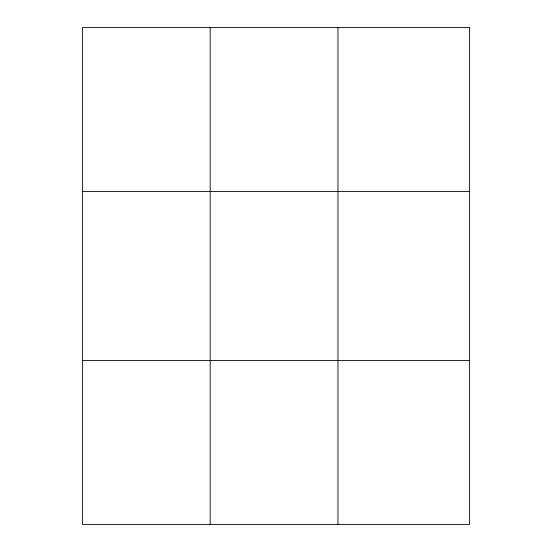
<?xml version="1.0" encoding="UTF-8"?>
<svg xmlns="http://www.w3.org/2000/svg" width="552" height="552" viewBox="0 0 552 552"><rect width="100%" height="100%" fill="white"/><g stroke="black" fill="none" stroke-linecap="round" stroke-linejoin="round"><path stroke-width="0.83" d="M210.174 27.6L210.174 524.4M337.955 27.6L337.955 524.4M82.4 191.544L469.6 191.544M82.4 360.456L469.6 360.456M469.6 27.6L469.6 524.4L82.4 524.4L82.4 27.6L469.6 27.6"/></g></svg>
